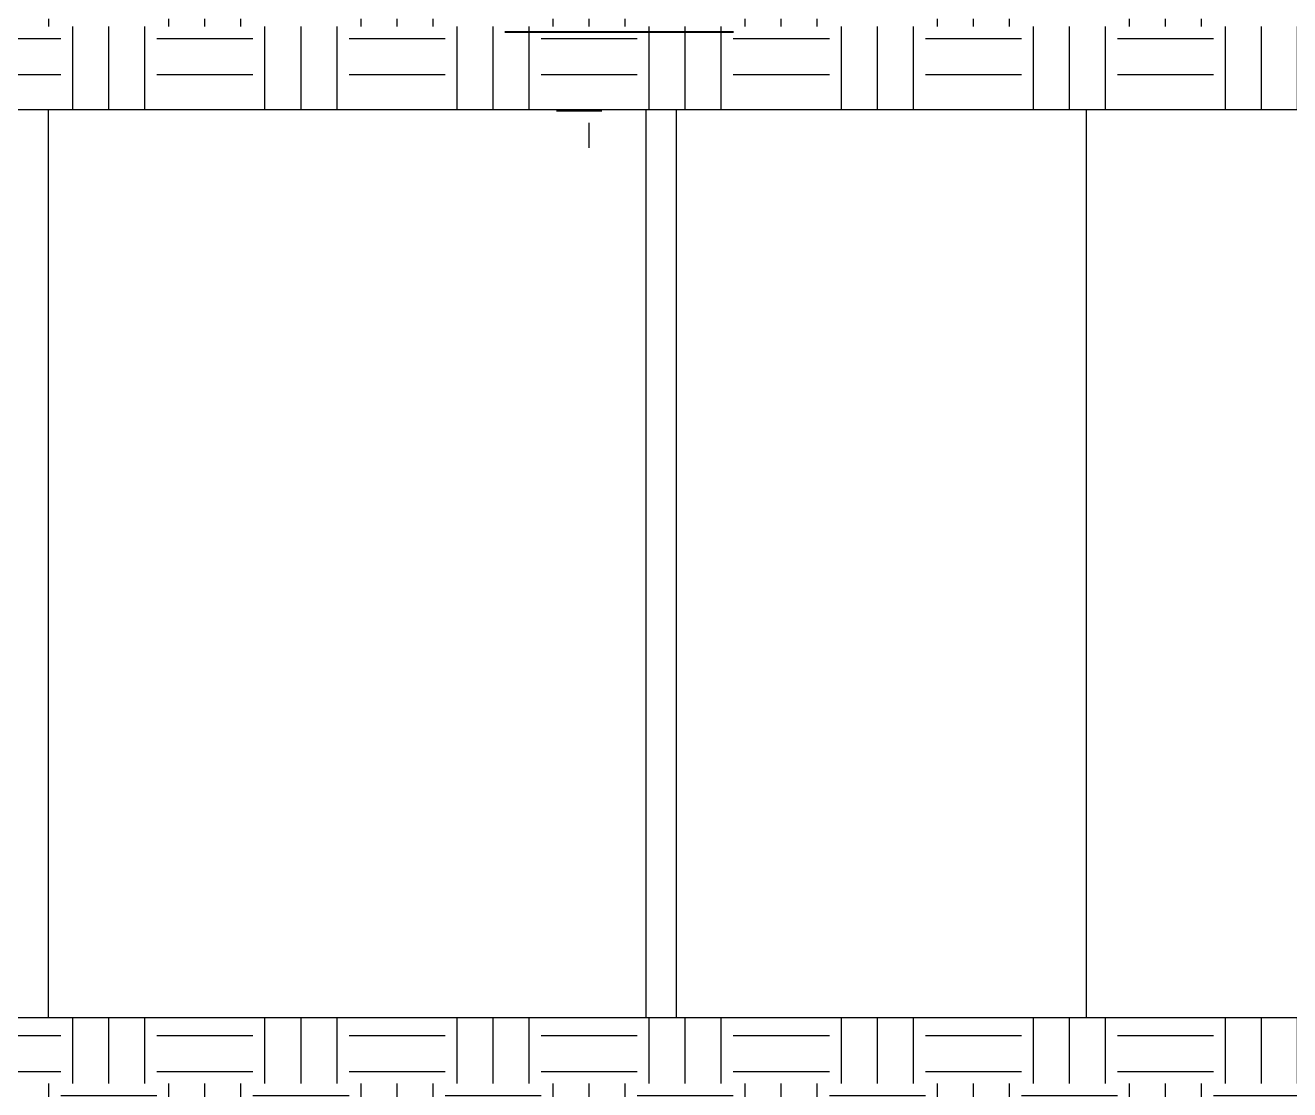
# Model space of a CAD drawing. Header units: millimetres. Extents: x 1251.1 to 1334.1, y 1577.6 to 1641.3.
# Drawn here: x 1302.206 to 1306.385, y 1597.283 to 1600.8 of the extents above; entities that cross this region are included whole.
import ezdxf

# ---------------------------------------------------------------- set-up
doc = ezdxf.new("R2010")
doc.units = ezdxf.units.MM
doc.layers.add('MURATURA', color=140, linetype='Continuous')
doc.layers.add('MURATURA sezioni - section wall', color=7, linetype='Continuous', lineweight=40)

msp = doc.modelspace()

# ---------------------------------------------------------------- hatches: boundary and pattern name
at = {"layer": 'MURATURA', "linetype": 'ByBlock'}
h = msp.add_hatch(dxfattribs=at)
h.set_pattern_fill('EARTH', color=2, scale=0.05)
h.set_pattern_definition([(0, (23.4332, 0), (0.3175, 0.3175), [0.3175, -0.3175]), (0, (23.4332, 0.11906), (0.3175, 0.3175), [0.3175, -0.3175]), (0, (23.4332, 0.23813), (0.3175, 0.3175), [0.3175, -0.3175]), (90, (23.4729, 0.2778), (-0.3175, 0.3175), [0.3175, -0.3175]), (90, (23.59196, 0.2778), (-0.3175, 0.3175), [0.3175, -0.3175]), (90, (23.71103, 0.2778), (-0.3175, 0.3175), [0.3175, -0.3175])])
h.paths.add_polyline_path([(1312.2611, 1597.5218), (1311.9611, 1597.5218), (1306.5361, 1597.5218), (1304.3575, 1597.5218), (1302.2811, 1597.5218), (1299.5611, 1597.5218), (1299.2611, 1597.5218), (1299.2611, 1597.2218), (1299.5611, 1597.2218), (1311.9611, 1597.2218), (1312.2611, 1597.2218)])
h.paths.add_polyline_path([(1312.2611, 1600.8218), (1299.2611, 1600.8218), (1299.2611, 1600.5218), (1303.9612, 1600.5218), (1303.9612, 1600.3949), (1304.1112, 1600.3949), (1304.1112, 1600.5218), (1312.2611, 1600.5218)])

# ---------------------------------------------------------------- linework, layer by layer
for p, q in [((1299.5611, 1600.5218), (1302.2811, 1600.5218)), ((1302.2811, 1600.5218), (1302.2811, 1597.5218)), ((1302.2811, 1600.5218), (1304.3575, 1600.5218)), ((1302.2811, 1600.5218), (1304.2575, 1600.5218)), ((1304.2575, 1600.5218), (1304.2575, 1600.5218)), ((1304.2575, 1600.5218), (1304.2575, 1597.5218)), ((1304.3575, 1600.5218), (1304.3575, 1597.5218)), ((1304.3575, 1600.5218), (1305.3126, 1600.5218)), ((1304.3575, 1600.5218), (1304.5875, 1600.5218)), ((1304.5875, 1600.5218), (1304.5875, 1600.5218)), ((1304.5875, 1600.5218), (1305.7125, 1600.5218)), ((1305.7125, 1600.5218), (1305.7125, 1600.5218)), ((1305.7125, 1600.5218), (1305.7125, 1597.5218)), ((1305.7125, 1600.5218), (1307.7597, 1600.5218)), ((1299.2611, 1597.5218), (1302.2811, 1597.5218)), ((1302.2811, 1597.5218), (1304.3575, 1597.5218)), ((1304.3575, 1597.5218), (1306.5361, 1597.5218))]:
    msp.add_line(p, q, dxfattribs=at)
at = {"layer": 'MURATURA sezioni - section wall'}
msp.add_line((1303.7913, 1600.7781), (1304.5466, 1600.7781), dxfattribs=at)

doc.saveas('drawing.dxf')
